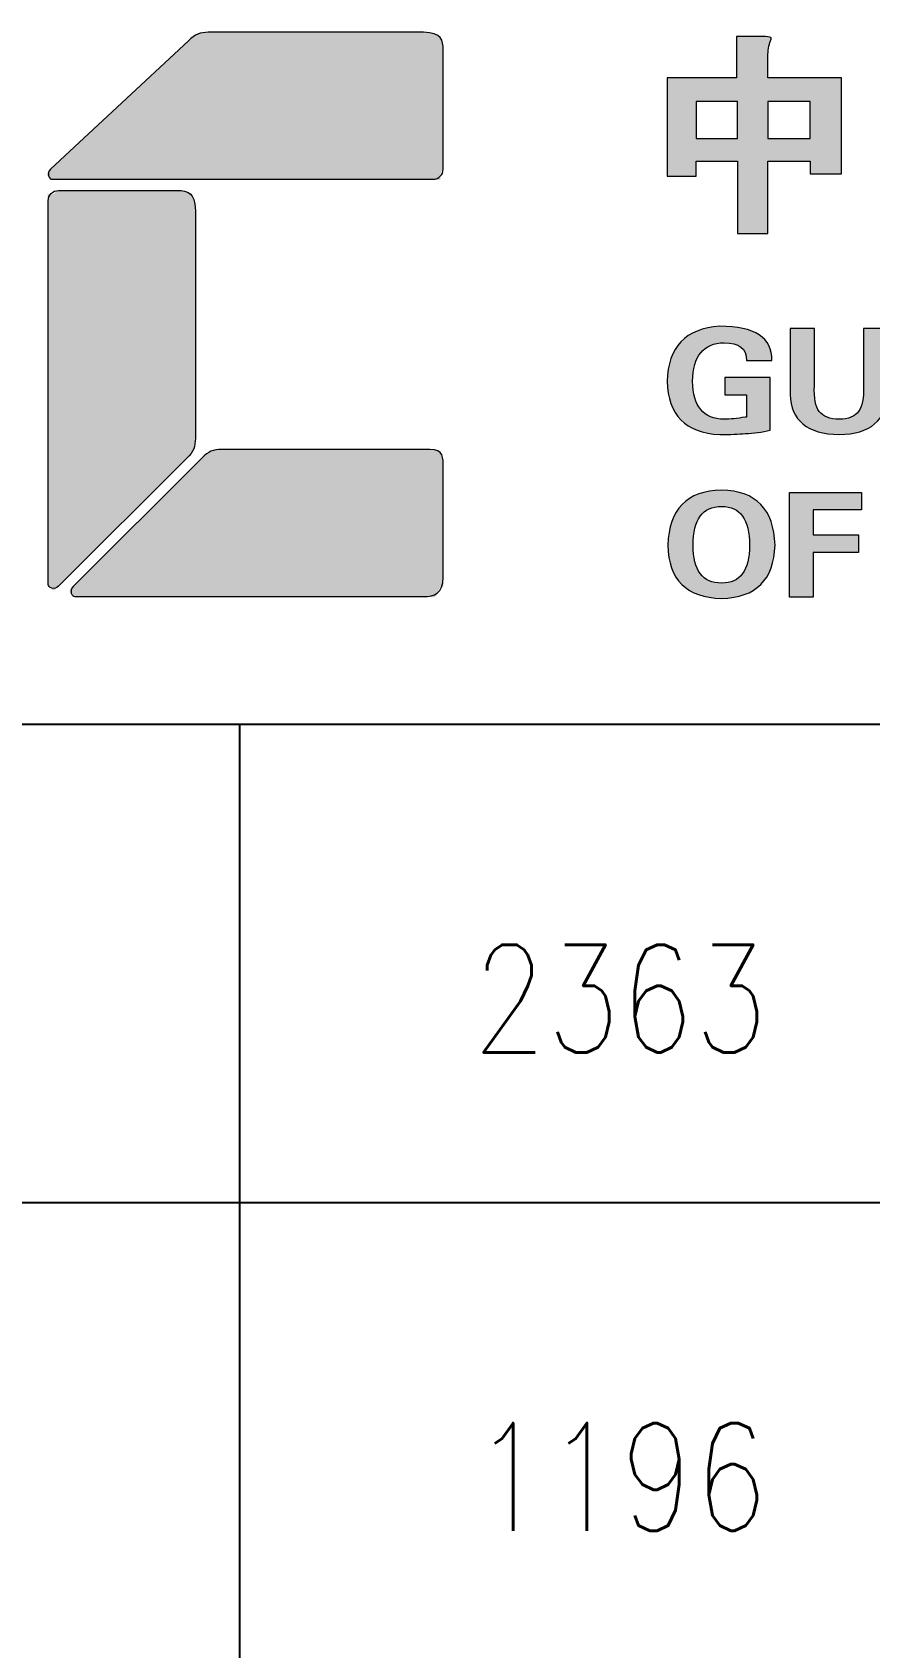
# Model space of a CAD drawing. Extents: x -59142 to 322364, y -122476 to 91021.
# Drawn here: x 107414 to 108639, y -52391 to -50027 of the extents above; entities that cross this region are included whole.
import ezdxf
from ezdxf.enums import TextEntityAlignment as Align

# ---------------------------------------------------------------- set-up
doc = ezdxf.new("R2010")
doc.units = 0
doc.header["$LTSCALE"] = 1000
doc.header["$MEASUREMENT"] = 0
doc.styles.add('HZTXT', font='geditxt.shx', dxfattribs={"width": 0.8, "bigfont": 'hztxt1.shx'})
doc.styles.add('TK', font='GEDITXT.SHX', dxfattribs={"width": 0.85, "height": 3.5, "bigfont": 'DXT.SHX'})

# ---------------------------------------------------------------- blocks, each defined once
blk = doc.blocks.new('GEDI_TQ_2012')
at = {"color": 2}
for p, q in [((0, 28), (-180, 28)), ((-155, 0), (-155, 28)), ((-90, 21), (-180, 21))]:
    blk.add_line(p, q, dxfattribs=at)
blk = doc.blocks.new('LOGO_CEEC_2014')
at = {"true_color": 0x0068b6}
h = blk.add_hatch(color=152, dxfattribs=at)
h.dxf.hatch_style = 2
edge = h.paths.add_edge_path()
edge.add_spline(control_points=[(24.248, 10.002), (24.248, 10.002), (24.248, 10.002), (24.248, 10.002), (24.348, 10.103), (24.42, 10.128), (24.54, 10.128), (24.54, 10.128), (27.687, 10.128), (27.687, 10.128), (27.953, 10.128), (27.975, 10.01), (27.975, 9.866), (27.975, 9.866), (27.975, 8.126), (27.975, 8.126), (27.975, 8.044), (27.912, 7.977), (27.828, 7.977), (27.828, 7.977), (22.256, 7.977), (22.256, 7.977), (22.213, 7.977), (22.168, 8.06), (22.232, 8.126), (22.232, 8.126), (24.248, 10.002)], knot_values=[-1, 0, 0, 0, 0, 0, 1, 1, 1, 2, 2, 2, 3, 3, 3, 4, 4, 4, 5, 5, 5, 6, 6, 6, 7, 7, 7, 8, 8, 8, 8], degree=3, periodic=0)
h = blk.add_hatch(color=256)
h.paths.add_polyline_path([(33.344, 9.118), (32.726, 9.118), (32.726, 8.576), (33.344, 8.576)], flags=16)
h.paths.add_polyline_path([(31.674, 8.576), (32.28, 8.576), (32.28, 9.118), (31.674, 9.118)], flags=16)
edge = h.paths.add_edge_path()
edge.add_spline(control_points=[(31.254, 9.463), (31.254, 9.463), (32.268, 9.463), (32.268, 9.463), (32.268, 9.463), (32.268, 10.067), (32.268, 10.067), (32.516, 10.067), (32.656, 10.067), (32.689, 10.067), (32.746, 10.059), (32.775, 10.051), (32.775, 10.042), (32.775, 10.034), (32.771, 10.022), (32.763, 10.005), (32.738, 9.94), (32.726, 9.862), (32.726, 9.771), (32.726, 9.771), (32.726, 9.463), (32.726, 9.463), (32.726, 9.463), (33.802, 9.463), (33.802, 9.463), (33.802, 9.463), (33.802, 8.059), (33.802, 8.059), (33.802, 8.059), (33.344, 8.059), (33.344, 8.059), (33.344, 8.059), (33.344, 8.243), (33.344, 8.243), (33.344, 8.243), (32.726, 8.243), (32.726, 8.243), (32.726, 8.243), (32.726, 7.184), (32.726, 7.184), (32.726, 7.184), (32.28, 7.184), (32.28, 7.184), (32.28, 7.184), (32.28, 8.243), (32.28, 8.243), (32.28, 8.243), (31.674, 8.243), (31.674, 8.243), (31.674, 8.243), (31.674, 8.022), (31.674, 8.022), (31.674, 8.022), (31.254, 8.022), (31.254, 8.022), (31.254, 8.022), (31.254, 9.463), (31.254, 9.463)], knot_values=[0, 0, 0, 0, 1, 1, 1, 2, 2, 2, 3, 3, 3, 4, 4, 4, 5, 5, 5, 6, 6, 6, 7, 7, 7, 8, 8, 8, 9, 9, 9, 10, 10, 10, 11, 11, 11, 12, 12, 12, 13, 13, 13, 14, 14, 14, 15, 15, 15, 16, 16, 16, 17, 17, 17, 18, 18, 18, 19, 19, 19, 19], degree=3, periodic=0)
h = blk.add_hatch(color=152, dxfattribs=at)
h.dxf.hatch_style = 2
edge = h.paths.add_edge_path()
edge.add_spline(control_points=[(24.227, 3.896), (24.227, 3.896), (24.227, 3.896), (24.227, 3.896), (24.326, 3.995), (24.35, 4.067), (24.35, 4.185), (24.35, 4.185), (24.35, 7.523), (24.35, 7.523), (24.35, 7.787), (24.234, 7.813), (24.087, 7.813), (24.087, 7.813), (22.349, 7.813), (22.349, 7.813), (22.267, 7.813), (22.197, 7.746), (22.197, 7.664), (22.197, 7.664), (22.197, 2.048), (22.197, 2.048), (22.197, 2.004), (22.284, 1.958), (22.349, 2.023), (22.349, 2.023), (24.227, 3.896)], knot_values=[-1, 0, 0, 0, 0, 0, 1, 1, 1, 2, 2, 2, 3, 3, 3, 4, 4, 4, 5, 5, 5, 6, 6, 6, 7, 7, 7, 8, 8, 8, 8], degree=3, periodic=0)
h = blk.add_hatch(color=256)
edge = h.paths.add_edge_path()
edge.add_spline(control_points=[(45.579, 4.822), (45.579, 4.822), (45.579, 5.079), (45.579, 5.079), (45.579, 5.079), (46.244, 5.079), (46.244, 5.079), (46.244, 5.079), (46.244, 4.308), (46.244, 4.308), (46.125, 4.275), (46.004, 4.258), (45.88, 4.258), (45.786, 4.247), (45.661, 4.241), (45.508, 4.241), (45.005, 4.269), (44.748, 4.529), (44.736, 5.021), (44.748, 5.524), (45.005, 5.793), (45.508, 5.826), (46.022, 5.826), (46.276, 5.66), (46.27, 5.328), (46.27, 5.328), (45.898, 5.328), (45.898, 5.328), (45.898, 5.5), (45.788, 5.585), (45.57, 5.585), (45.268, 5.58), (45.114, 5.392), (45.109, 5.021), (45.114, 4.656), (45.268, 4.471), (45.57, 4.465), (45.658, 4.465), (45.762, 4.476), (45.88, 4.498), (45.874, 4.493), (45.88, 4.493), (45.898, 4.498), (45.898, 4.498), (45.898, 4.822), (45.898, 4.822), (45.898, 4.822), (45.579, 4.822), (45.579, 4.822)], knot_values=[0, 0, 0, 0, 1, 1, 1, 2, 2, 2, 3, 3, 3, 4, 4, 4, 5, 5, 5, 6, 6, 6, 7, 7, 7, 8, 8, 8, 9, 9, 9, 10, 10, 10, 11, 11, 11, 12, 12, 12, 13, 13, 13, 14, 14, 14, 15, 15, 15, 16, 16, 16, 16], degree=3, periodic=0)
h.paths.add_polyline_path([(44.055, 4.258), (43.417, 5.536), (43.408, 5.527), (43.408, 4.258), (43.08, 4.258), (43.08, 5.793), (43.603, 5.793), (44.223, 4.581), (44.232, 4.59), (44.232, 5.793), (44.56, 5.793), (44.56, 4.258)])
edge = h.paths.add_edge_path(flags=16)
edge.add_spline(control_points=[(41.68, 5.021), (41.68, 4.651), (41.819, 4.465), (42.096, 4.465), (42.368, 4.465), (42.504, 4.651), (42.504, 5.021), (42.504, 5.397), (42.368, 5.585), (42.096, 5.585), (41.819, 5.585), (41.68, 5.397), (41.68, 5.021)], knot_values=[0, 0, 0, 0, 1, 1, 1, 2, 2, 2, 3, 3, 3, 4, 4, 4, 4], degree=3, periodic=0)
edge = h.paths.add_edge_path()
edge.add_spline(control_points=[(41.308, 5.021), (41.325, 5.547), (41.588, 5.815), (42.096, 5.826), (42.599, 5.815), (42.859, 5.547), (42.877, 5.021), (42.859, 4.512), (42.599, 4.252), (42.096, 4.241), (41.582, 4.252), (41.319, 4.512), (41.308, 5.021)], knot_values=[0, 0, 0, 0, 1, 1, 1, 2, 2, 2, 3, 3, 3, 4, 4, 4, 4], degree=3, periodic=0)
edge = h.paths.add_edge_path(flags=16)
edge.add_spline(control_points=[(40.121, 4.515), (40.121, 4.515), (40.307, 4.515), (40.307, 4.515), (40.632, 4.504), (40.792, 4.673), (40.786, 5.021), (40.792, 5.375), (40.632, 5.547), (40.307, 5.536), (40.307, 5.536), (40.121, 5.536), (40.121, 5.536), (40.121, 5.536), (40.121, 4.515), (40.121, 4.515)], knot_values=[0, 0, 0, 0, 1, 1, 1, 2, 2, 2, 3, 3, 3, 4, 4, 4, 5, 5, 5, 5], degree=3, periodic=0)
edge = h.paths.add_edge_path()
edge.add_spline(control_points=[(39.775, 5.793), (39.775, 5.793), (40.334, 5.793), (40.334, 5.793), (40.877, 5.787), (41.152, 5.53), (41.158, 5.021), (41.152, 4.518), (40.877, 4.263), (40.334, 4.258), (40.334, 4.258), (39.775, 4.258), (39.775, 4.258), (39.775, 4.258), (39.775, 5.793), (39.775, 5.793)], knot_values=[0, 0, 0, 0, 1, 1, 1, 2, 2, 2, 3, 3, 3, 4, 4, 4, 5, 5, 5, 5], degree=3, periodic=0)
edge = h.paths.add_edge_path()
edge.add_spline(control_points=[(38.836, 4.822), (38.836, 4.822), (38.836, 5.079), (38.836, 5.079), (38.836, 5.079), (39.501, 5.079), (39.501, 5.079), (39.501, 5.079), (39.501, 4.308), (39.501, 4.308), (39.383, 4.275), (39.262, 4.258), (39.137, 4.258), (39.043, 4.247), (38.919, 4.241), (38.765, 4.241), (38.263, 4.269), (38.006, 4.529), (37.994, 5.021), (38.006, 5.524), (38.263, 5.793), (38.765, 5.826), (39.279, 5.826), (39.533, 5.66), (39.528, 5.328), (39.528, 5.328), (39.155, 5.328), (39.155, 5.328), (39.155, 5.5), (39.046, 5.585), (38.827, 5.585), (38.526, 5.58), (38.372, 5.392), (38.366, 5.021), (38.372, 4.656), (38.526, 4.471), (38.827, 4.465), (38.916, 4.465), (39.019, 4.476), (39.137, 4.498), (39.132, 4.493), (39.137, 4.493), (39.155, 4.498), (39.155, 4.498), (39.155, 4.822), (39.155, 4.822), (39.155, 4.822), (38.836, 4.822), (38.836, 4.822)], knot_values=[0, 0, 0, 0, 1, 1, 1, 2, 2, 2, 3, 3, 3, 4, 4, 4, 5, 5, 5, 6, 6, 6, 7, 7, 7, 8, 8, 8, 9, 9, 9, 10, 10, 10, 11, 11, 11, 12, 12, 12, 13, 13, 13, 14, 14, 14, 15, 15, 15, 16, 16, 16, 16], degree=3, periodic=0)
h.paths.add_polyline_path([(37.312, 4.258), (36.674, 5.536), (36.665, 5.527), (36.665, 4.258), (36.337, 4.258), (36.337, 5.793), (36.86, 5.793), (37.481, 4.581), (37.49, 4.59), (37.49, 5.793), (37.818, 5.793), (37.818, 4.258)])
h.paths.add_polyline_path([(35.647, 4.839), (35.425, 5.494), (35.416, 5.494), (35.177, 4.839)], flags=16)
h.paths.add_polyline_path([(34.627, 4.258), (35.221, 5.793), (35.638, 5.793), (36.214, 4.258), (35.86, 4.258), (35.735, 4.581), (35.088, 4.581), (34.964, 4.258)])
edge = h.paths.add_edge_path()
edge.add_spline(control_points=[(34.477, 5.793), (34.477, 5.793), (34.477, 4.83), (34.477, 4.83), (34.46, 4.449), (34.223, 4.252), (33.768, 4.241), (33.301, 4.252), (33.062, 4.449), (33.05, 4.83), (33.05, 4.83), (33.05, 5.793), (33.05, 5.793), (33.05, 5.793), (33.405, 5.793), (33.405, 5.793), (33.405, 5.793), (33.405, 4.955), (33.405, 4.955), (33.399, 4.772), (33.423, 4.648), (33.476, 4.581), (33.535, 4.504), (33.632, 4.465), (33.768, 4.465), (33.904, 4.465), (33.999, 4.504), (34.052, 4.581), (34.105, 4.648), (34.129, 4.772), (34.123, 4.955), (34.123, 4.955), (34.123, 5.793), (34.123, 5.793), (34.123, 5.793), (34.477, 5.793), (34.477, 5.793)], knot_values=[0, 0, 0, 0, 1, 1, 1, 2, 2, 2, 3, 3, 3, 4, 4, 4, 5, 5, 5, 6, 6, 6, 7, 7, 7, 8, 8, 8, 9, 9, 9, 10, 10, 10, 11, 11, 11, 12, 12, 12, 12], degree=3, periodic=0)
edge = h.paths.add_edge_path()
edge.add_spline(control_points=[(32.094, 4.822), (32.094, 4.822), (32.094, 5.079), (32.094, 5.079), (32.094, 5.079), (32.759, 5.079), (32.759, 5.079), (32.759, 5.079), (32.759, 4.308), (32.759, 4.308), (32.64, 4.275), (32.519, 4.258), (32.395, 4.258), (32.301, 4.247), (32.176, 4.241), (32.023, 4.241), (31.521, 4.269), (31.263, 4.529), (31.252, 5.021), (31.263, 5.524), (31.521, 5.793), (32.023, 5.826), (32.537, 5.826), (32.791, 5.66), (32.785, 5.328), (32.785, 5.328), (32.413, 5.328), (32.413, 5.328), (32.413, 5.5), (32.304, 5.585), (32.085, 5.585), (31.783, 5.58), (31.63, 5.392), (31.624, 5.021), (31.63, 4.656), (31.783, 4.471), (32.085, 4.465), (32.174, 4.465), (32.277, 4.476), (32.395, 4.498), (32.389, 4.493), (32.395, 4.493), (32.413, 4.498), (32.413, 4.498), (32.413, 4.822), (32.413, 4.822), (32.413, 4.822), (32.094, 4.822), (32.094, 4.822)], knot_values=[0, 0, 0, 0, 1, 1, 1, 2, 2, 2, 3, 3, 3, 4, 4, 4, 5, 5, 5, 6, 6, 6, 7, 7, 7, 8, 8, 8, 9, 9, 9, 10, 10, 10, 11, 11, 11, 12, 12, 12, 13, 13, 13, 14, 14, 14, 15, 15, 15, 16, 16, 16, 16], degree=3, periodic=0)
h = blk.add_hatch(color=152, dxfattribs=at)
h.dxf.hatch_style = 2
edge = h.paths.add_edge_path()
edge.add_spline(control_points=[(24.443, 3.898), (24.443, 3.898), (24.443, 3.898), (24.443, 3.898), (24.54, 3.995), (24.612, 4.024), (24.732, 4.024), (24.732, 4.024), (27.78, 4.024), (27.78, 4.024), (27.985, 4.024), (27.975, 3.905), (27.975, 3.76), (27.975, 3.76), (27.975, 2.156), (27.975, 2.156), (27.975, 1.911), (27.838, 1.872), (27.695, 1.872), (27.695, 1.872), (22.588, 1.872), (22.588, 1.872), (22.544, 1.872), (22.501, 1.957), (22.564, 2.02), (22.564, 2.02), (24.443, 3.898)], knot_values=[-1, 0, 0, 0, 0, 0, 1, 1, 1, 2, 2, 2, 3, 3, 3, 4, 4, 4, 5, 5, 5, 6, 6, 6, 7, 7, 7, 8, 8, 8, 8], degree=3, periodic=0)
h = blk.add_hatch(color=256)
h.paths.add_polyline_path([(33.041, 1.861), (33.041, 3.396), (34.096, 3.396), (34.096, 3.139), (33.387, 3.139), (33.387, 2.774), (34.052, 2.774), (34.052, 2.517), (33.387, 2.517), (33.387, 1.861)])
edge = h.paths.add_edge_path(flags=16)
edge.add_spline(control_points=[(31.633, 2.624), (31.633, 2.254), (31.772, 2.069), (32.049, 2.069), (32.321, 2.069), (32.457, 2.254), (32.457, 2.624), (32.457, 3), (32.321, 3.189), (32.049, 3.189), (31.772, 3.189), (31.633, 3), (31.633, 2.624)], knot_values=[0, 0, 0, 0, 1, 1, 1, 2, 2, 2, 3, 3, 3, 4, 4, 4, 4], degree=3, periodic=0)
edge = h.paths.add_edge_path()
edge.add_spline(control_points=[(31.261, 2.624), (31.278, 3.15), (31.541, 3.418), (32.049, 3.429), (32.552, 3.418), (32.812, 3.15), (32.83, 2.624), (32.812, 2.116), (32.552, 1.856), (32.049, 1.844), (31.535, 1.856), (31.272, 2.116), (31.261, 2.624)], knot_values=[0, 0, 0, 0, 1, 1, 1, 2, 2, 2, 3, 3, 3, 4, 4, 4, 4], degree=3, periodic=0)
at = {"lineweight": 0}
for points in [[(31.674, 8.576), (32.28, 8.576), (32.28, 9.118), (31.674, 9.118), (31.674, 8.576)], [(33.344, 9.118), (32.726, 9.118), (32.726, 8.576), (33.344, 8.576), (33.344, 9.118)], [(33.041, 1.861), (33.041, 3.396), (34.096, 3.396), (34.096, 3.139), (33.387, 3.139), (33.387, 2.774), (34.052, 2.774), (34.052, 2.517), (33.387, 2.517), (33.387, 1.861), (33.041, 1.861)]]:
    blk.add_lwpolyline(points, dxfattribs=at)
for points, knots in [([(27.975, 8.126), (27.975, 8.044), (27.912, 7.977), (27.828, 7.977), (27.828, 7.977), (22.256, 7.977), (22.256, 7.977), (22.213, 7.977), (22.168, 8.06), (22.232, 8.126), (22.232, 8.126), (24.248, 10.002), (24.248, 10.002), (24.348, 10.103), (24.42, 10.128), (24.54, 10.128), (24.54, 10.128), (27.687, 10.128), (27.687, 10.128), (27.953, 10.128), (27.975, 10.01), (27.975, 9.866), (27.975, 9.866), (27.975, 8.126), (27.975, 8.126)], [0, 0, 0, 0, 1, 1, 1, 2, 2, 2, 3, 3, 3, 4, 4, 4, 5, 5, 5, 6, 6, 6, 7, 7, 7, 8, 8, 8, 8]), ([(31.254, 9.463), (31.254, 9.463), (32.268, 9.463), (32.268, 9.463), (32.268, 9.463), (32.268, 10.067), (32.268, 10.067), (32.516, 10.067), (32.656, 10.067), (32.689, 10.067), (32.746, 10.059), (32.775, 10.051), (32.775, 10.042), (32.775, 10.034), (32.771, 10.022), (32.763, 10.005), (32.738, 9.94), (32.726, 9.862), (32.726, 9.771), (32.726, 9.771), (32.726, 9.463), (32.726, 9.463), (32.726, 9.463), (33.802, 9.463), (33.802, 9.463), (33.802, 9.463), (33.802, 8.059), (33.802, 8.059), (33.802, 8.059), (33.344, 8.059), (33.344, 8.059), (33.344, 8.059), (33.344, 8.243), (33.344, 8.243), (33.344, 8.243), (32.726, 8.243), (32.726, 8.243), (32.726, 8.243), (32.726, 7.184), (32.726, 7.184), (32.726, 7.184), (32.28, 7.184), (32.28, 7.184), (32.28, 7.184), (32.28, 8.243), (32.28, 8.243), (32.28, 8.243), (31.674, 8.243), (31.674, 8.243), (31.674, 8.243), (31.674, 8.022), (31.674, 8.022), (31.674, 8.022), (31.254, 8.022), (31.254, 8.022), (31.254, 8.022), (31.254, 9.463), (31.254, 9.463)], [0, 0, 0, 0, 1, 1, 1, 2, 2, 2, 3, 3, 3, 4, 4, 4, 5, 5, 5, 6, 6, 6, 7, 7, 7, 8, 8, 8, 9, 9, 9, 10, 10, 10, 11, 11, 11, 12, 12, 12, 13, 13, 13, 14, 14, 14, 15, 15, 15, 16, 16, 16, 17, 17, 17, 18, 18, 18, 19, 19, 19, 19]), ([(22.349, 7.813), (22.267, 7.813), (22.197, 7.746), (22.197, 7.664), (22.197, 7.664), (22.197, 2.048), (22.197, 2.048), (22.197, 2.004), (22.284, 1.958), (22.349, 2.023), (22.349, 2.023), (24.227, 3.896), (24.227, 3.896), (24.326, 3.995), (24.35, 4.067), (24.35, 4.185), (24.35, 4.185), (24.35, 7.523), (24.35, 7.523), (24.35, 7.787), (24.234, 7.813), (24.087, 7.813), (24.087, 7.813), (22.349, 7.813), (22.349, 7.813)], [0, 0, 0, 0, 1, 1, 1, 2, 2, 2, 3, 3, 3, 4, 4, 4, 5, 5, 5, 6, 6, 6, 7, 7, 7, 8, 8, 8, 8]), ([(32.094, 4.822), (32.094, 4.822), (32.094, 5.079), (32.094, 5.079), (32.094, 5.079), (32.759, 5.079), (32.759, 5.079), (32.759, 5.079), (32.759, 4.308), (32.759, 4.308), (32.64, 4.275), (32.519, 4.258), (32.395, 4.258), (32.301, 4.247), (32.176, 4.241), (32.023, 4.241), (31.521, 4.269), (31.263, 4.529), (31.252, 5.021), (31.263, 5.524), (31.521, 5.793), (32.023, 5.826), (32.537, 5.826), (32.791, 5.66), (32.785, 5.328), (32.785, 5.328), (32.413, 5.328), (32.413, 5.328), (32.413, 5.5), (32.304, 5.585), (32.085, 5.585), (31.783, 5.58), (31.63, 5.392), (31.624, 5.021), (31.63, 4.656), (31.783, 4.471), (32.085, 4.465), (32.174, 4.465), (32.277, 4.476), (32.395, 4.498), (32.389, 4.493), (32.395, 4.493), (32.413, 4.498), (32.413, 4.498), (32.413, 4.822), (32.413, 4.822), (32.413, 4.822), (32.094, 4.822), (32.094, 4.822)], [0, 0, 0, 0, 1, 1, 1, 2, 2, 2, 3, 3, 3, 4, 4, 4, 5, 5, 5, 6, 6, 6, 7, 7, 7, 8, 8, 8, 9, 9, 9, 10, 10, 10, 11, 11, 11, 12, 12, 12, 13, 13, 13, 14, 14, 14, 15, 15, 15, 16, 16, 16, 16]), ([(34.477, 5.793), (34.477, 5.793), (34.477, 4.83), (34.477, 4.83), (34.46, 4.449), (34.223, 4.252), (33.768, 4.241), (33.301, 4.252), (33.062, 4.449), (33.05, 4.83), (33.05, 4.83), (33.05, 5.793), (33.05, 5.793), (33.05, 5.793), (33.405, 5.793), (33.405, 5.793), (33.405, 5.793), (33.405, 4.955), (33.405, 4.955), (33.399, 4.772), (33.423, 4.648), (33.476, 4.581), (33.535, 4.504), (33.632, 4.465), (33.768, 4.465), (33.904, 4.465), (33.999, 4.504), (34.052, 4.581), (34.105, 4.648), (34.129, 4.772), (34.123, 4.955), (34.123, 4.955), (34.123, 5.793), (34.123, 5.793), (34.123, 5.793), (34.477, 5.793), (34.477, 5.793)], [0, 0, 0, 0, 1, 1, 1, 2, 2, 2, 3, 3, 3, 4, 4, 4, 5, 5, 5, 6, 6, 6, 7, 7, 7, 8, 8, 8, 9, 9, 9, 10, 10, 10, 11, 11, 11, 12, 12, 12, 12]), ([(27.975, 2.156), (27.975, 1.911), (27.838, 1.872), (27.695, 1.872), (27.695, 1.872), (22.588, 1.872), (22.588, 1.872), (22.544, 1.872), (22.501, 1.957), (22.564, 2.02), (22.564, 2.02), (24.443, 3.898), (24.443, 3.898), (24.54, 3.995), (24.612, 4.024), (24.732, 4.024), (24.732, 4.024), (27.78, 4.024), (27.78, 4.024), (27.985, 4.024), (27.975, 3.905), (27.975, 3.76), (27.975, 3.76), (27.975, 2.156), (27.975, 2.156)], [0, 0, 0, 0, 1, 1, 1, 2, 2, 2, 3, 3, 3, 4, 4, 4, 5, 5, 5, 6, 6, 6, 7, 7, 7, 8, 8, 8, 8]), ([(31.261, 2.624), (31.278, 3.15), (31.541, 3.418), (32.049, 3.429), (32.552, 3.418), (32.812, 3.15), (32.83, 2.624), (32.812, 2.116), (32.552, 1.856), (32.049, 1.844), (31.535, 1.856), (31.272, 2.116), (31.261, 2.624)], [0, 0, 0, 0, 1, 1, 1, 2, 2, 2, 3, 3, 3, 4, 4, 4, 4]), ([(31.633, 2.624), (31.633, 2.254), (31.772, 2.069), (32.049, 2.069), (32.321, 2.069), (32.457, 2.254), (32.457, 2.624), (32.457, 3), (32.321, 3.189), (32.049, 3.189), (31.772, 3.189), (31.633, 3), (31.633, 2.624)], [0, 0, 0, 0, 1, 1, 1, 2, 2, 2, 3, 3, 3, 4, 4, 4, 4])]:
    blk.add_open_spline(points, degree=3, knots=knots, dxfattribs=at)
blk = doc.blocks.new('A$C1C011119')
for name, p in [('GEDI_TQ_2012', (584, 10)), ('LOGO_CEEC_2014', (404, 38))]:
    blk.add_blockref(name, p)
at = {"style": 'TK', "width": 0.85}
for tag, height, p in [('PROJECTNAME', 4.75, (529, 44)), ('PHASE', 4, (571, 44)), ('DRAWINGNAME', 4.75, (539, 31))]:
    blk.add_attdef(tag, text='', height=height, dxfattribs=at).set_placement(p, align=Align.MIDDLE_CENTER)
for tag, p, height in [('APPROVE', (416, 32.75), 3.5), ('DESIGN', (461, 32.75), 3.5), ('REVIEW1', (416, 25.75), 3.5), ('DRAW', (461, 25.75), 3.5), ('DRAWINGNUMBER', (511, 18.5), 4), ('REVIEW2', (416, 18.75), 3.5), ('PROPORTION', (461, 18.75), 3.5), ('CHECK', (416, 11.75), 3.5), ('DATE', (461, 11.75), 3.5), ('VERSION', (577, 11.75), 3.5)]:
    blk.add_attdef(tag, p, '', height=height, dxfattribs=at)
blk = doc.blocks.new('A$C68430A22')
at = {"style": 'HZTXT', "width": 0.8}
for s, p in [('2363', (-15159.5, 2320)), ('1196', (-15159.5, 1620))]:
    blk.add_text(s, height=157.5, dxfattribs=at).set_placement(p)
blk = doc.blocks.new('safsafasffasfsd')
at = {"xscale": 100, "yscale": 100, "zscale": 100}
blk.add_blockref('A$C1C011119', (-59400, 0), dxfattribs=at)
blk.add_blockref('A$C68430A22', (-1000, 1000))

msp = doc.modelspace()

# ---------------------------------------------------------------- block references
msp.add_blockref('safsafasffasfsd', (124217.5, -54839.5))

doc.saveas('drawing.dxf')
